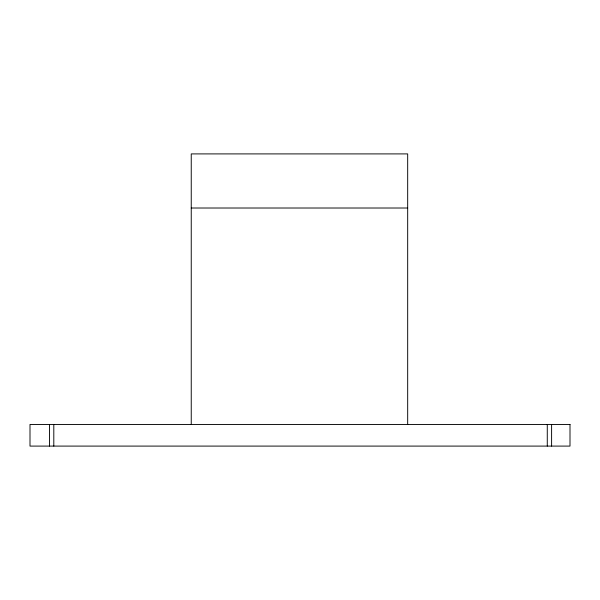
<?xml version="1.0" encoding="UTF-8"?>
<svg xmlns="http://www.w3.org/2000/svg" width="600" height="600" viewBox="0 0 600 600"><rect width="100%" height="100%" fill="white"/><g stroke="black" fill="none" stroke-linecap="round" stroke-linejoin="round"><path stroke-width="0.9" d="M191.243 208.013L407.678 208.013M551.602 424.447L551.602 446.092M547.275 424.447L547.275 446.092M407.678 424.447L407.678 153.907L191.243 153.907L191.243 424.447M53.805 424.447L53.805 446.092M49.477 424.447L49.477 446.092M570 424.447L30 424.447L30 446.092L570 446.092L570 424.447"/></g></svg>
